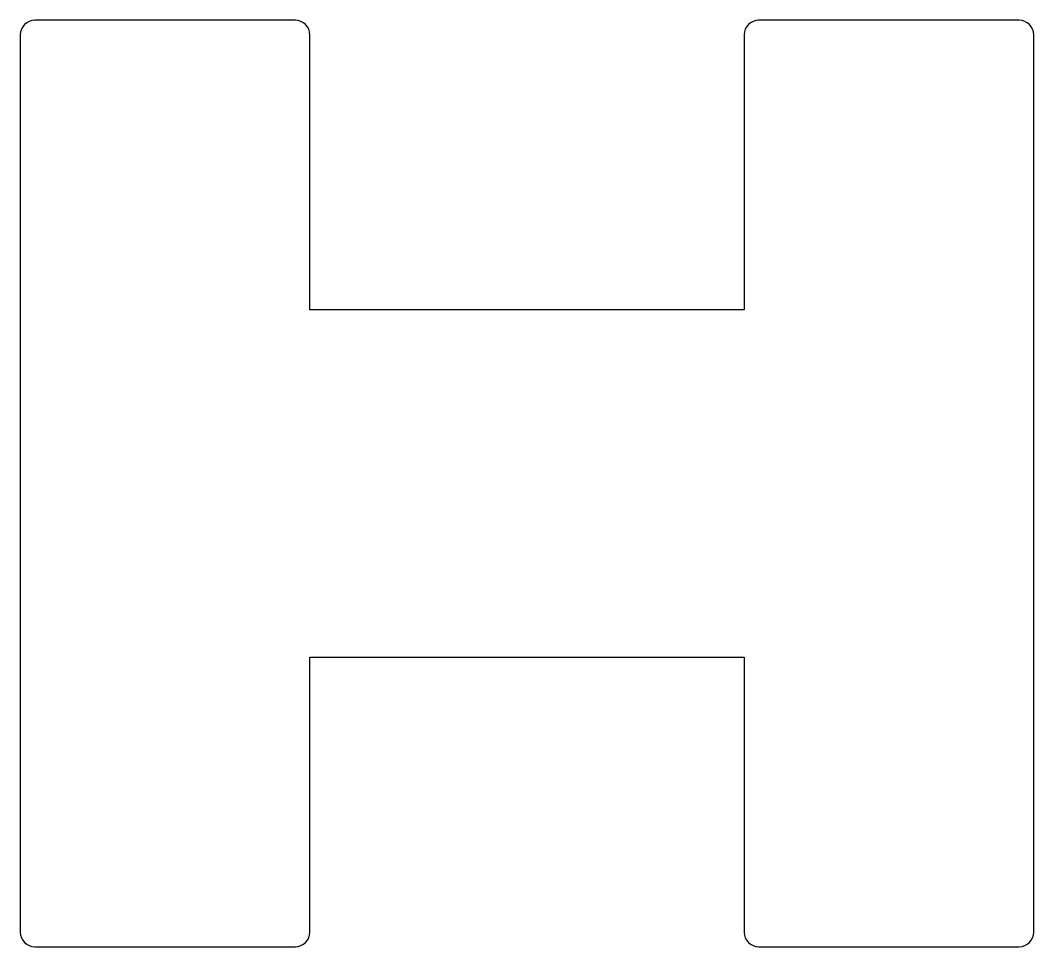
# Model space of a CAD drawing. Extents: x 582.7 to 617.7, y 371.4 to 403.4.
import ezdxf

# ---------------------------------------------------------------- set-up
doc = ezdxf.new("R2010")
doc.units = 0
doc.layers.get('0').update_dxf_attribs({"linetype": 'CONTINUOUS'})

msp = doc.modelspace()

# ---------------------------------------------------------------- linework, layer by layer
msp.add_lwpolyline([(592.238, 403.351), (583.238, 403.351, 0.414214), (582.738, 402.851), (582.738, 371.851, 0.414214), (583.238, 371.351), (592.238, 371.351, 0.414214), (592.738, 371.851), (592.738, 381.351), (607.738, 381.351), (607.738, 371.851, 0.414214), (608.238, 371.351), (617.238, 371.351, 0.414214), (617.738, 371.851), (617.738, 402.851, 0.414214), (617.238, 403.351), (608.238, 403.351, 0.414214), (607.738, 402.851), (607.738, 393.351), (592.738, 393.351), (592.738, 402.851, 0.414214)], format="xyb", close=True)

doc.saveas('drawing.dxf')
